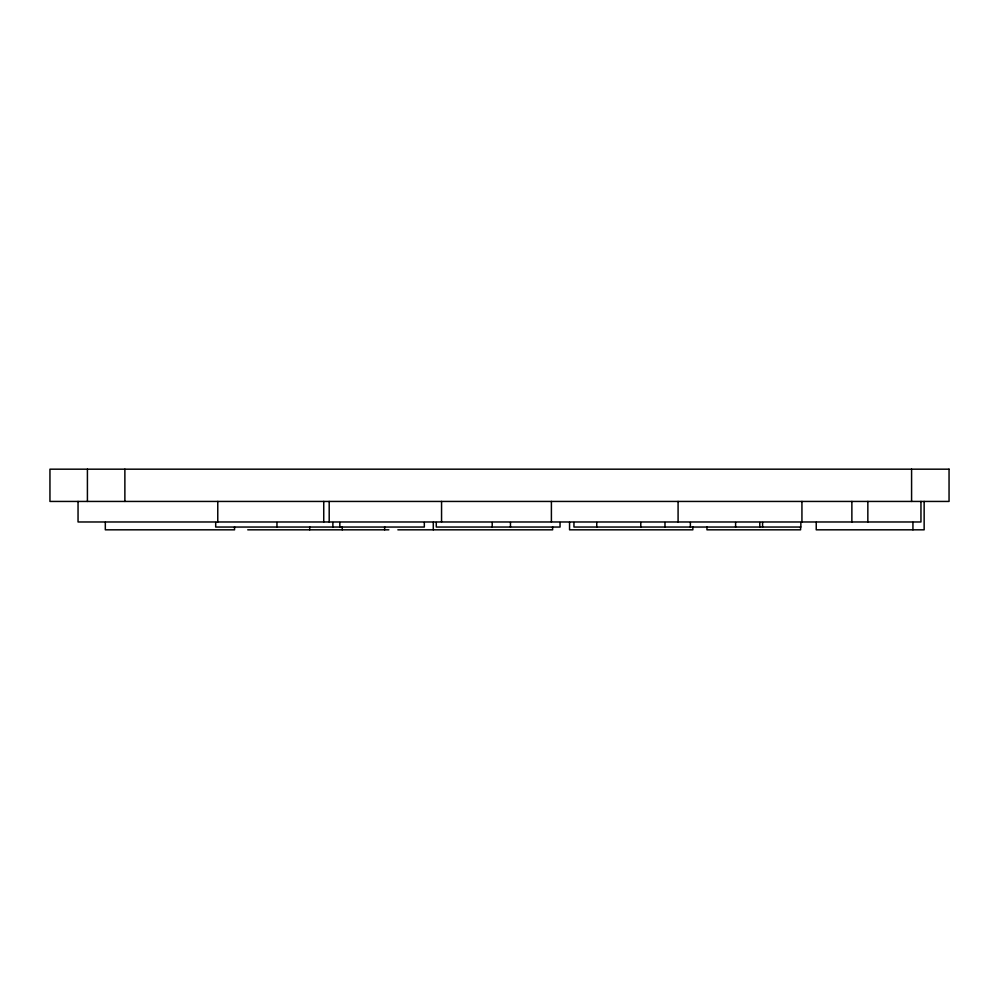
<?xml version="1.0" encoding="UTF-8"?>
<svg xmlns="http://www.w3.org/2000/svg" width="999" height="999" viewBox="0 0 999 999"><rect width="100%" height="100%" fill="white"/><g stroke="black" fill="none" stroke-linecap="round" stroke-linejoin="round"><path stroke-width="1.5" d="M247.74 529.82L388.836 529.82M397.864 529.82L552.634 529.82L552.597 526.835M924.15 501.436L924.15 529.82L816.233 529.82L816.233 522.352M920.953 501.436L920.953 521.977L78.047 521.977L78.047 501.436M912.936 522.352L912.936 529.82M911.587 469.18L911.587 501.436M867.844 501.436L867.844 521.977M851.872 501.436L851.872 521.977M801.935 501.436L801.935 521.977M800.861 522.527L800.861 527.047L573.95 527.047L573.95 522.527M800.586 526.835L800.586 529.82L706.955 529.82L706.955 526.835M762.574 522.527L762.574 527.047M759.802 522.527L759.802 527.047M735.601 522.527L735.601 527.047M692.844 526.835L692.844 529.82L569.555 529.82L569.555 522.352M690.371 522.527L690.371 527.047M678.084 501.436L678.084 521.977M664.984 522.527L664.984 527.047M640.784 522.527L640.784 527.047M596.753 522.527L596.753 527.047M560.052 522.527L560.052 527.047L436.276 527.047L436.276 522.527M551.398 501.436L551.398 521.977M510.464 522.527L510.464 527.047M492.207 522.527L492.207 527.047M441.558 501.436L441.558 521.977M433.291 522.352L433.291 529.82M424.325 522.527L424.325 527.047L215.697 527.047L215.697 522.527M384.665 526.835L384.665 529.82M342.245 526.835L342.245 529.82M339.835 522.527L339.835 527.047M332.892 522.527L332.892 527.047M329.195 501.436L329.195 521.977M323.738 501.436L323.738 521.977M309.715 526.835L309.715 529.82M276.96 522.527L276.96 527.047M234.553 526.835L234.553 529.82L105.32 529.82L105.32 522.352M217.77 501.436L217.77 521.977M124.875 469.18L124.875 501.436M87.413 469.18L87.413 501.436M949.05 469.18L49.95 469.18L49.95 501.436L949.05 501.436L949.05 469.18"/></g></svg>
